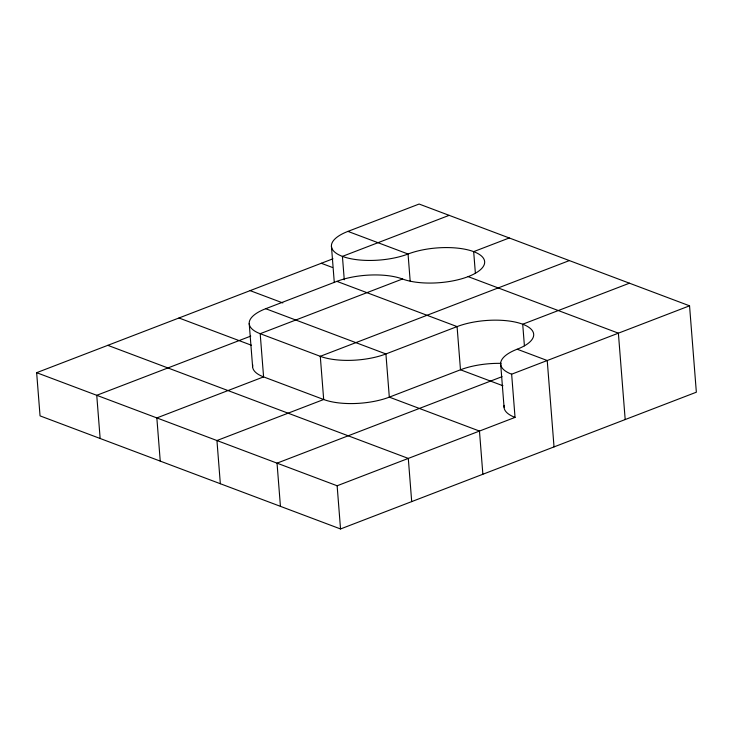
<?xml version="1.0" encoding="UTF-8"?>
<svg xmlns="http://www.w3.org/2000/svg" width="733" height="733" viewBox="0 0 733 733"><rect width="100%" height="100%" fill="white"/><g stroke="black" fill="none" stroke-linecap="round" stroke-linejoin="round"><path stroke-width="1.1" d="M509.261 237.968L473.674 251.639A46.692 17.418 -4.5 0 0 408.052 254.012A46.692 17.418 -4.5 0 1 342.421 256.385A46.692 17.418 -4.5 0 1 347.946 231.39L419.111 204.04L689.551 305.817L696.35 392.201L340.533 528.96L40.049 415.877L36.65 372.685L332.984 258.786M449.164 215.346L342.421 256.376L344.263 279.777M501.088 363.366A46.692 17.418 -4.5 0 0 460.48 369.789L389.315 397.139A46.692 17.418 -4.5 0 1 323.684 399.512L263.587 376.89L260.188 333.698A46.692 17.418 -4.5 0 1 265.722 308.712L336.887 281.362A46.692 17.409 -4.5 0 1 402.499 278.998A46.692 17.418 -4.5 0 0 468.149 276.625L618.386 333.167L625.185 419.551M250.759 336.108L96.747 395.307L100.146 438.499M402.518 278.989L260.188 333.698L320.284 356.311L569.358 260.582M629.455 283.195L522.711 324.224A46.692 17.418 -4.5 0 0 457.08 326.597L385.915 353.947A46.692 17.418 -4.5 0 1 320.284 356.32M502.041 376.67L277.037 463.155L280.437 506.347M36.65 372.685L337.134 485.768L515.042 417.389L511.643 374.196L689.551 305.817M347.946 231.39L408.052 254.012L410.168 281.005M321.301 263.275L332.571 267.518M336.887 281.362L457.08 326.597L460.48 369.789L502.966 385.769M524.407 345.82L522.711 324.224A46.692 17.418 -4.5 0 1 517.177 349.21L547.23 360.517L554.029 446.901M250.136 290.635L282.819 302.931M265.722 308.712L385.915 353.947L389.315 397.139L479.464 431.059L482.864 474.251M178.971 317.985L251.511 345.28M107.815 345.335L408.299 458.418L411.699 501.61M500.666 364.008L504.066 407.2M475.378 273.235L473.674 251.639A46.692 17.418 -4.5 0 1 468.149 276.625M331.435 246.187L334.294 282.562M337.134 485.768L340.533 528.96M320.284 356.311L323.684 399.503L216.941 440.533L220.34 483.725M249.211 323.51L252.61 366.702M160.243 461.112L156.844 417.92L263.587 376.89A46.692 17.418 -4.5 0 1 252.766 364.887M511.643 374.196A46.692 17.418 -4.5 0 1 517.168 349.21M515.042 417.389A46.692 17.418 -4.5 0 1 504.212 405.386"/></g></svg>
